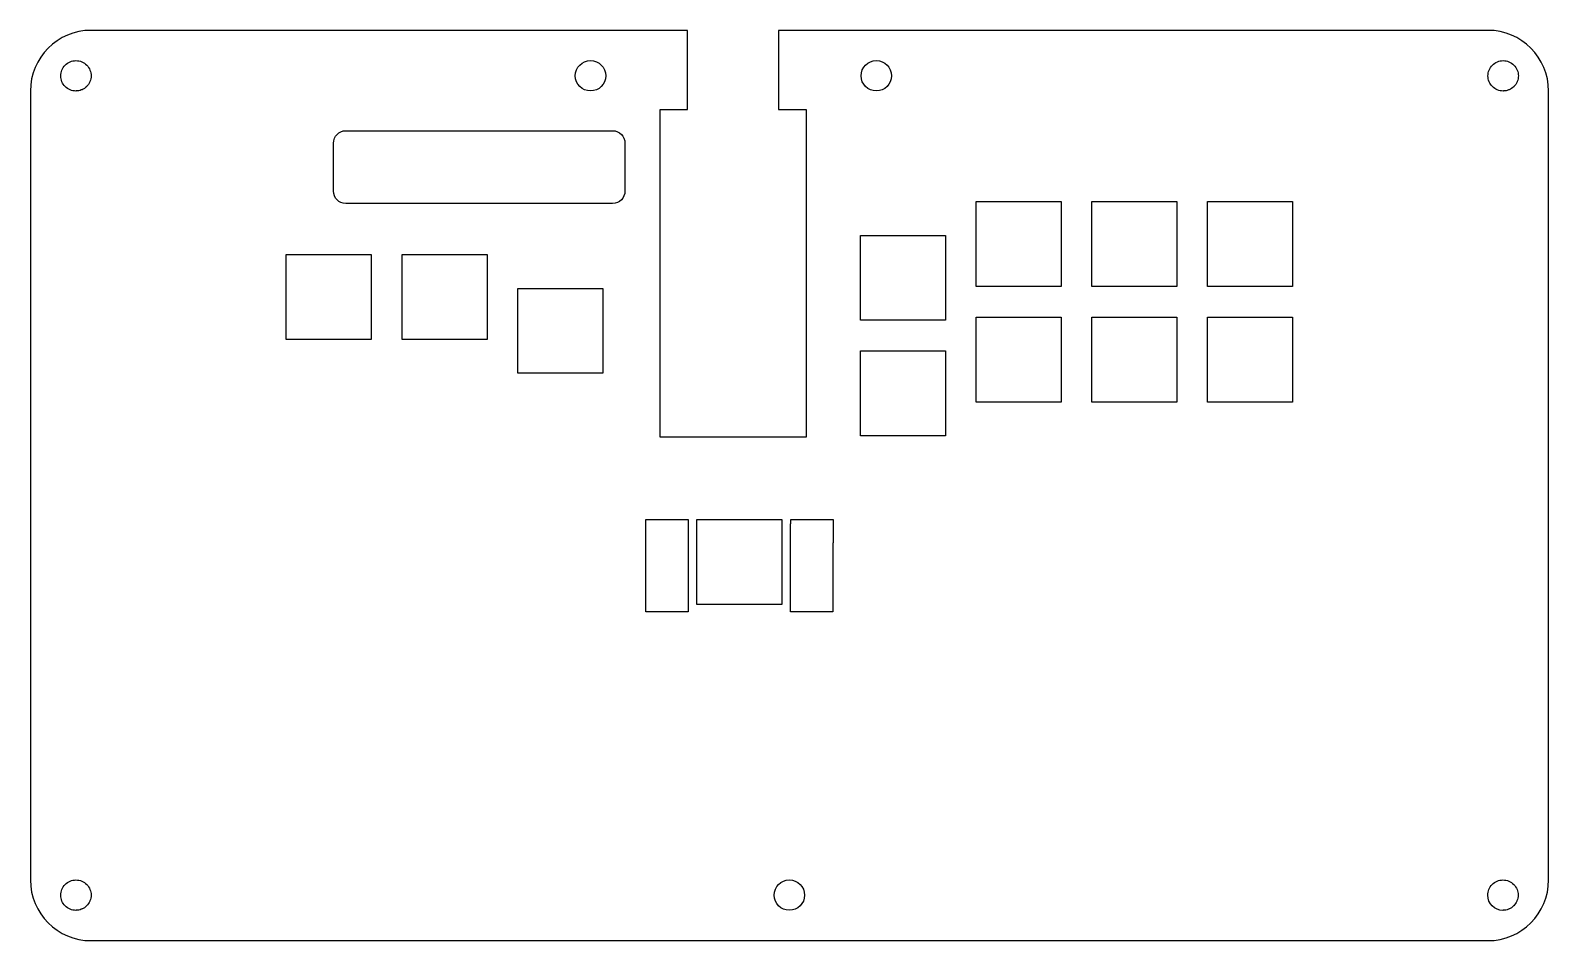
# Model space of a CAD drawing. Header units: millimetres. Extents: x 49 to 299, y 210 to 360.
import ezdxf

# ---------------------------------------------------------------- set-up
doc = ezdxf.new("R2010")
doc.units = ezdxf.units.MM
doc.layers.add('Layer_1', color=7, linetype='CONTINUOUS')

msp = doc.modelspace()

# ---------------------------------------------------------------- linework, layer by layer
at = {"layer": 'Layer_1', "color": 7}
for points in [[(289.08158, 359.807621), (172.29233, 359.807621), (172.29233, 346.775342), (176.80109, 346.775342), (176.80109, 292.77502), (152.80153, 292.77502), (152.80153, 346.775342), (157.29221, 346.775342), (157.29221, 359.807621), (59.081665, 359.807621)], [(291.59509, 354.811508), (291.59615, 354.812029)], [(49.081759, 349.807198), (49.081759, 219.80738)], [(299.08149, 219.80738), (299.08149, 349.807198)], [(101.0052, 343.27323), (144.96273, 343.27323)], [(98.983622, 333.334819), (98.983622, 341.211857)], [(146.98379, 341.211857), (146.98379, 333.334819)], [(144.96273, 331.273446), (101.0052, 331.273446)], [(291.56257, 219.80614), (291.56205, 219.80562), (291.56305, 219.80562)], [(59.081665, 209.80747), (289.08158, 209.80747)]]:
    msp.add_lwpolyline(points, dxfattribs=at)
for points in [[(56.586722, 354.812029)], [(141.31592, 354.820329)], [(188.37558, 354.820329)], [(101.0052, 343.27323)], [(204.79163, 331.582987), (218.7913, 331.582987), (218.7913, 317.583325), (204.79163, 317.583325)], [(223.8375, 331.582987), (237.83768, 331.582987), (237.83768, 317.583325), (223.8375, 317.583325)], [(242.88802, 331.582987), (256.88768, 331.582987), (256.88768, 317.583325), (242.88802, 317.583325)], [(185.75249, 326.026221), (199.75215, 326.026221), (199.75215, 312.026042), (185.75249, 312.026042)], [(91.223372, 322.861039), (105.22355, 322.861039), (105.22355, 308.86086), (91.223372, 308.86086)], [(110.30386, 322.861039), (124.30404, 322.861039), (124.30404, 308.86086), (110.30386, 308.86086)], [(129.35645, 317.294971), (143.35662, 317.294971), (143.35662, 303.294792), (129.35645, 303.294792)], [(204.79163, 312.549524), (218.7913, 312.549524), (218.7913, 298.54986), (204.79163, 298.54986)], [(223.8375, 312.549524), (237.83768, 312.549524), (237.83768, 298.54986), (223.8375, 298.54986)], [(242.88802, 312.549524), (256.88768, 312.549524), (256.88768, 298.54986), (242.88802, 298.54986)], [(185.75249, 306.992757), (199.75215, 306.992757), (199.75215, 292.99258), (185.75249, 292.99258)], [(150.41562, 279.21771), (157.41571, 279.21771), (157.41571, 278.47408), (157.42171, 278.47408), (157.42171, 263.97368), (150.42162, 263.97368), (150.42162, 275.38125), (150.41562, 275.38125)], [(158.80271, 279.18671), (172.80289, 279.18671), (172.80289, 265.18653), (158.80271, 265.18653)], [(174.29427, 279.21771), (181.29436, 279.21771), (181.29436, 275.38125), (181.22876, 275.38125), (181.22876, 263.97368), (174.22867, 263.97368), (174.22867, 278.47408), (174.29427, 278.47408)], [(56.586722, 219.80562)], [(174.05656, 219.81514)], [(291.56257, 219.80616)]]:
    msp.add_lwpolyline(points, close=True, dxfattribs=at)
for points in [[(59.081665, 359.807621), (53.541691, 359.807621), (49.081759, 355.347193), (49.081759, 349.807198)], [(299.08149, 349.807198), (299.08149, 355.347193), (294.62157, 359.807621), (289.08158, 359.807621)], [(54.079898, 352.303655), (54.080155, 352.96789), (54.34474, 353.604717), (54.815254, 354.073572)], [(54.815254, 354.073572), (55.283979, 354.545604), (55.921503, 354.811363), (56.586722, 354.812029)], [(56.586727, 354.812029), (57.249805, 354.812057), (57.885733, 354.548663), (58.3546, 354.079796)], [(58.3546, 354.079796), (58.823467, 353.610929), (59.086861, 352.975001), (59.086833, 352.311923)], [(138.81582, 352.320223), (138.81582, 353.705212), (139.93092, 354.820329), (141.31592, 354.820329)], [(141.31592, 354.820329), (142.70092, 354.820329), (143.81603, 353.705212), (143.81603, 352.320223)], [(185.87548, 352.320223), (185.87548, 353.705212), (186.99058, 354.820329), (188.37558, 354.820329)], [(188.37558, 354.820329), (189.76058, 354.820329), (190.87569, 353.705212), (190.87569, 352.320223)], [(289.08827, 352.303134), (289.08839, 352.967041), (289.352583, 353.603636), (289.82259, 354.072535)], [(289.82259, 354.072535), (290.291482, 354.54501), (290.929438, 354.81098), (291.59509, 354.811508)], [(291.59615, 354.812029), (292.259229, 354.812058), (292.895158, 354.548664), (293.364026, 354.079797)], [(293.364026, 354.079797), (293.832893, 353.61093), (294.096288, 352.975002), (294.09626, 352.311923)], [(54.812131, 350.535782), (54.343264, 351.004649), (54.07987, 351.640577), (54.079898, 352.303655)], [(56.580004, 349.803549), (55.916926, 349.803521), (55.280998, 350.066915), (54.812131, 350.535782)], [(57.591833, 350.02989), (57.552306, 350.012319), (57.512329, 349.995777), (57.471944, 349.98028)], [(58.334424, 350.525983), (58.118675, 350.317389), (57.867132, 350.149344), (57.591833, 350.02989)], [(58.351994, 350.540973), (58.34616, 350.535949), (58.340304, 350.530953), (58.334424, 350.525983)], [(58.875993, 351.325422), (58.752691, 351.033055), (58.574859, 350.766833), (58.351994, 350.540973)], [(58.895113, 351.371412), (58.888893, 351.356019), (58.882519, 351.340688), (58.875993, 351.325422)], [(59.086833, 352.311923), (59.084275, 351.988979), (59.019168, 351.669589), (58.895113, 351.371412)], [(141.31592, 349.820117), (139.93092, 349.820117), (138.81582, 350.935224), (138.81582, 352.320223)], [(143.81603, 352.320223), (143.81603, 350.935224), (142.70092, 349.820117), (141.31592, 349.820117)], [(188.37558, 349.820117), (186.99058, 349.820117), (185.87548, 350.935224), (185.87548, 352.320223)], [(190.87569, 352.320223), (190.87569, 350.935224), (189.76058, 349.820117), (188.37558, 349.820117)], [(289.820501, 350.535263), (289.351635, 351.00413), (289.088242, 351.640057), (289.08827, 352.303134)], [(291.58837, 349.803028), (290.925293, 349.803001), (290.289367, 350.066396), (289.820501, 350.535263)], [(292.59966, 350.029369), (292.560471, 350.011989), (292.520841, 349.995621), (292.48081, 349.980279)], [(293.34328, 350.525979), (293.127266, 350.317098), (292.875364, 350.148871), (292.59966, 350.029369)], [(293.36138, 350.540969), (293.35537, 350.535944), (293.349337, 350.530947), (293.34328, 350.525979)], [(293.88641, 351.326968), (293.762973, 351.033966), (293.584778, 350.767199), (293.36138, 350.540969)], [(293.90351, 351.368828), (293.897936, 351.354823), (293.892236, 351.340869), (293.88641, 351.326968)], [(294.09626, 352.311923), (294.093709, 351.98804), (294.028246, 351.667739), (293.90351, 351.368828)], [(56.644604, 349.815949), (56.623126, 349.811533), (56.601591, 349.807399), (56.580004, 349.803549)], [(57.471944, 349.98028), (57.207462, 349.879038), (56.927701, 349.823471), (56.644604, 349.815949)], [(291.65347, 349.815948), (291.631828, 349.811353), (291.610126, 349.807046), (291.58837, 349.803028)], [(292.48081, 349.980279), (292.216328, 349.879037), (291.936567, 349.82347), (291.65347, 349.815948)], [(98.983622, 341.211857), (98.983622, 342.353966), (99.885404, 343.27323), (101.0052, 343.27323)], [(144.96273, 343.27323), (146.08253, 343.27323), (146.98379, 342.353966), (146.98379, 341.211857)], [(101.0052, 331.273446), (99.885404, 331.273446), (98.983622, 332.19272), (98.983622, 333.334819)], [(146.98379, 333.334819), (146.98379, 332.19272), (146.08253, 331.273446), (144.96273, 331.273446)], [(49.081759, 219.80738), (49.081759, 214.26739), (53.541691, 209.80747), (59.081665, 209.80747)], [(54.079898, 217.29725), (54.080154, 217.961486), (54.34474, 218.598314), (54.815254, 219.06717)], [(54.815254, 219.06717), (55.28398, 219.539199), (55.921504, 219.804956), (56.586722, 219.80562)], [(56.586727, 219.80562), (57.249804, 219.805648), (57.885731, 219.542255), (58.354598, 219.073389)], [(58.354598, 219.073389), (58.823465, 218.604523), (59.08686, 217.968597), (59.086833, 217.30552)], [(171.55697, 217.31504), (171.55697, 218.70004), (172.67156, 219.81514), (174.05656, 219.81514)], [(174.05656, 219.81514), (175.44156, 219.81514), (176.55667, 218.70004), (176.55667, 217.31504)], [(289.05626, 217.29779), (289.056242, 217.961622), (289.320244, 218.598206), (289.79006, 219.06719)], [(289.08158, 209.80747), (294.62157, 209.80747), (299.08149, 214.26739), (299.08149, 219.80738)], [(289.79006, 219.06719), (290.258955, 219.539666), (290.896915, 219.805636), (291.56257, 219.80616)], [(291.56305, 219.80562), (292.226128, 219.805649), (292.862056, 219.542256), (293.330923, 219.07339)], [(293.330923, 219.07339), (293.799791, 218.604525), (294.063187, 217.968598), (294.06316, 217.30552)], [(54.81213, 215.529374), (54.343263, 215.998242), (54.079869, 216.634171), (54.079898, 217.29725)], [(56.580004, 214.79714), (55.916925, 214.797112), (55.280997, 215.060507), (54.81213, 215.529374)], [(57.591833, 215.02447), (57.552311, 215.006734), (57.512334, 214.990028), (57.471944, 214.97437)], [(58.334424, 215.52056), (58.118675, 215.311967), (57.867132, 215.143923), (57.591833, 215.02447)], [(58.351994, 215.53556), (58.34616, 215.530533), (58.340304, 215.525533), (58.334424, 215.52056)], [(58.875993, 216.32001), (58.752691, 216.027643), (58.574859, 215.761421), (58.351994, 215.53556)], [(58.895113, 216.36501), (58.888887, 216.349948), (58.882513, 216.334947), (58.875993, 216.32001)], [(59.086833, 217.30552), (59.084275, 216.982576), (59.019168, 216.663187), (58.895113, 216.36501)], [(174.05656, 214.81545), (172.67156, 214.81545), (171.55697, 215.93004), (171.55697, 217.31504)], [(176.55667, 217.31504), (176.55667, 215.93004), (175.44156, 214.81545), (174.05656, 214.81545)], [(291.55585, 214.79768), (290.175255, 214.797906), (289.056199, 215.917195), (289.05626, 217.29779)], [(292.56665, 215.02401), (292.527458, 215.006627), (292.487824, 214.990255), (292.44779, 214.97491)], [(293.31027, 215.52062), (293.094256, 215.311739), (292.842354, 215.143512), (292.56665, 215.02401)], [(293.32837, 215.53562), (293.32236, 215.530592), (293.316327, 215.525592), (293.31027, 215.52062)], [(293.8534, 216.32162), (293.729963, 216.028618), (293.551768, 215.761851), (293.32837, 215.53562)], [(293.8704, 216.36242), (293.864854, 216.34877), (293.859187, 216.33517), (293.8534, 216.32162)], [(294.06316, 217.30552), (294.060606, 216.981635), (293.99514, 216.661332), (293.8704, 216.36242)], [(56.644604, 214.81004), (56.623128, 214.805456), (56.601593, 214.801156), (56.580004, 214.79714)], [(57.471944, 214.97437), (57.207462, 214.873129), (56.927701, 214.817561), (56.644604, 214.81004)], [(291.62045, 214.81058), (291.598974, 214.805996), (291.577439, 214.801696), (291.55585, 214.79768)], [(292.44779, 214.97491), (292.183308, 214.873669), (291.903547, 214.818101), (291.62045, 214.81058)]]:
    msp.add_open_spline(points, degree=3, dxfattribs=at)

doc.saveas('drawing.dxf')
